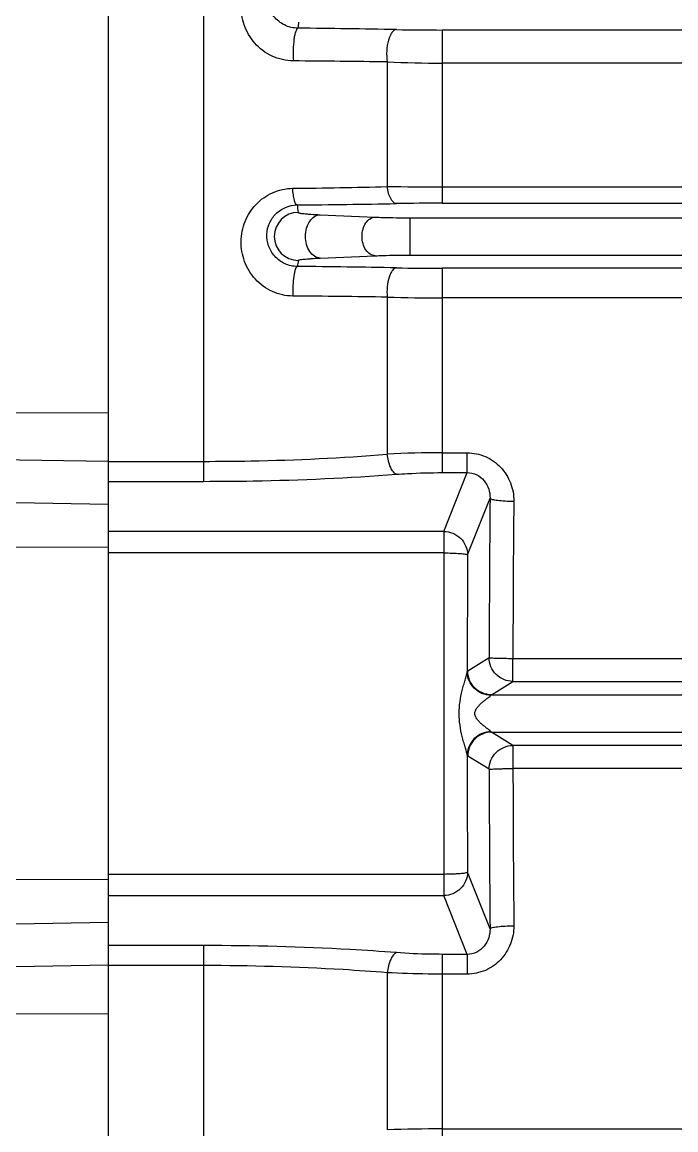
# Model space of a CAD drawing. Header units: millimetres. Extents: x -6 to 705, y -10 to 538.
# Drawn here: x 194.446 to 195.33, y 218.358 to 219.855 of the extents above; entities that cross this region are included whole.
import ezdxf

# ---------------------------------------------------------------- set-up
doc = ezdxf.new("R2010")
doc.units = ezdxf.units.MM

msp = doc.modelspace()

# ---------------------------------------------------------------- linework, layer by layer
at = {"color": 8, "linetype": 'Continuous', "lineweight": -3}
for p, q in [((194.5625, 221.6787), (194.5625, 216.5949)), ((194.6915, 220.9302), (194.6915, 219.2346)), ((199.2718, 219.8447), (195.014, 219.8447)), ((195.014, 219.8447), (195.014, 219.6106)), ((194.9396, 219.8016), (194.9396, 219.633)), ((199.2718, 219.8), (195.014, 219.8)), ((195.014, 219.6328), (199.2718, 219.6328)), ((195.014, 219.6106), (199.2718, 219.6106)), ((194.8492, 219.595), (194.9234, 219.5918)), ((194.9707, 219.5909), (199.3152, 219.5909)), ((194.9707, 219.5404), (194.9707, 219.5909)), ((194.8492, 219.5363), (194.9234, 219.5395)), ((194.9707, 219.5404), (199.3152, 219.5404)), ((199.2718, 219.5226), (195.014, 219.5226)), ((195.014, 219.5226), (195.014, 219.2464)), ((194.9396, 219.4837), (194.9396, 219.2713)), ((199.2718, 219.4825), (195.014, 219.4825)), ((194.5625, 219.3266), (194.0932, 219.3281)), ((194.5625, 219.2612), (194.0932, 219.2693)), ((194.5625, 219.2616), (194.6915, 219.2616)), ((195.014, 219.2731), (195.0475, 219.2731)), ((195.0475, 219.2464), (195.0475, 219.2731)), ((195.014, 219.2464), (195.0475, 219.2464)), ((195.0161, 219.167), (195.0475, 219.2464)), ((194.5625, 219.2346), (194.6915, 219.2346)), ((194.5625, 219.2035), (194.0932, 219.2116)), ((195.0482, 219.1353), (195.0786, 219.2118)), ((195.0161, 219.167), (194.5625, 219.167)), ((195.0161, 219.167), (195.0161, 218.6746)), ((194.5625, 219.1453), (194.0932, 219.1459)), ((195.0161, 219.1378), (194.5625, 219.1378)), ((195.0484, 218.9783), (195.0774, 218.9963)), ((195.1095, 218.9953), (195.9512, 218.9953)), ((195.1095, 218.9641), (195.1095, 218.9953)), ((195.0806, 218.946), (195.1095, 218.9641)), ((195.1095, 218.9641), (195.9512, 218.9641)), ((195.0799, 218.9454), (195.0806, 218.946)), ((195.0806, 218.946), (195.9592, 218.946)), ((195.0806, 218.8956), (195.9592, 218.8956)), ((195.1095, 218.8775), (195.0806, 218.8956)), ((195.9512, 218.8775), (195.1095, 218.8775)), ((195.1095, 218.8775), (195.1095, 218.8463)), ((195.0774, 218.8453), (195.0484, 218.8633)), ((195.9512, 218.8463), (195.1095, 218.8463)), ((195.0786, 218.6298), (195.0482, 218.7063)), ((194.5625, 218.6963), (194.0932, 218.6957)), ((194.5625, 218.7038), (195.0161, 218.7038)), ((194.5625, 218.6746), (195.0161, 218.6746)), ((195.0475, 218.5952), (195.0161, 218.6746)), ((194.5625, 218.6381), (194.0932, 218.63)), ((194.6915, 218.6071), (194.5625, 218.6071)), ((194.6915, 218.6071), (194.6915, 216.5926)), ((195.0475, 218.5952), (195.014, 218.5952)), ((195.014, 218.5952), (195.014, 218.319)), ((195.0475, 218.5952), (195.0475, 218.5685)), ((194.5625, 218.5804), (194.0932, 218.5723)), ((194.6915, 218.58), (194.5625, 218.58)), ((194.9396, 218.5703), (194.9396, 218.358)), ((195.0475, 218.5685), (195.014, 218.5685)), ((194.5625, 218.515), (194.0932, 218.5135)), ((195.014, 218.3592), (199.2718, 218.3592))]:
    msp.add_line(p, q, dxfattribs=at)
at = {"color": 1}
msp.add_circle((211.1234, 217.2284), 28.8225, dxfattribs=at)
at = {"color": 8, "linetype": 'Continuous', "lineweight": -3}
for centre, radius, start, end in [((195.4095, 219.7913), 0.5932, 173.8027, 174.5971), ((194.7106, 207.3091), 12.5385, 88.89664, 89.50476), ((195.0137, 223.1412), 3.2965, 268.9283, 270.0066), ((194.7068, 203.3463), 16.4569, 89.1893, 89.63054), ((195.0136, 221.524), 1.724, 267.539, 270.0136), ((194.7054, 229.2005), 9.5704, 270.63746, 271.40242), ((195.013, 230.1784), 10.5456, 269.60099, 270.00541), ((194.7048, 232.5211), 12.9134, 270.50186, 271.09709), ((196.121, 219.8049), 1.3179, 188.5847, 189.0283), ((195.0125, 216.4516), 3.159, 89.9717, 91.0968), ((194.8194, 219.5657), 0.0324, 90.0248, 269.9764), ((196.1566, 219.3209), 1.3539, 170.9754, 171.3288), ((194.7101, 206.4236), 13.1019, 88.94186, 89.52731), ((195.0137, 222.9607), 3.4381, 268.9725, 270.0063), ((194.7075, 204.4422), 15.0432, 89.116, 89.60161), ((195.0136, 221.7702), 2.2877, 268.1458, 270.0104), ((195.0121, 217.8447), 1.4285, 89.9212, 92.908), ((227.6749, 218.9222), 32.5976, 179.49098, 179.86962), ((226.7995, 218.9222), 31.6901, 179.48375, 179.86779), ((233.8865, 218.921), 38.8388, 179.68396, 179.91771), ((233.8437, 218.9204), 38.7961, 180.08216, 180.31617), ((227.7935, 218.9201), 32.7162, 180.13105, 180.50833), ((226.9162, 218.9201), 31.8067, 180.1329, 180.51554), ((195.0123, 216.1555), 2.2037, 89.9541, 91.8898)]:
    msp.add_arc(centre, radius, start, end, dxfattribs=at)
for points, knots in [([(194.8129, 219.8029), (194.803, 219.803), (194.7832, 219.8075), (194.7594, 219.8255), (194.7449, 219.8507), (194.7406, 219.8785), (194.7462, 219.9056), (194.7612, 219.9291), (194.7842, 219.9458), (194.8031, 219.9501), (194.8126, 219.9502)], [0, 0, 0, 0, 0.131214, 0.261781, 0.387767, 0.509651, 0.62964, 0.750049, 0.872976, 1, 1, 1, 1]), ([(194.8189, 219.8471), (194.8127, 219.8472), (194.8003, 219.8502), (194.786, 219.8617), (194.778, 219.8767), (194.7762, 219.8923), (194.7798, 219.9072), (194.7885, 219.9201), (194.8019, 219.9294), (194.813, 219.9319), (194.8187, 219.932)], [0, 0, 0, 0, 0.142689, 0.281627, 0.406409, 0.522, 0.63458, 0.74902, 0.869545, 1, 1, 1, 1]), ([(194.8189, 219.8471), (194.8183, 219.847), (194.817, 219.8455), (194.8158, 219.8425), (194.8145, 219.8379), (194.8132, 219.8296), (194.8123, 219.8178), (194.8125, 219.8079), (194.8129, 219.8029)], [0, 0, 0, 0, 0.043015, 0.115879, 0.22031, 0.351805, 0.668774, 1, 1, 1, 1]), ([(194.952, 219.8453), (194.9496, 219.845), (194.9461, 219.8418), (194.9432, 219.8364), (194.9403, 219.8282), (194.9386, 219.8164), (194.9389, 219.8066), (194.9396, 219.8016)], [0, 0, 0, 0, 0.151054, 0.258938, 0.38744, 0.687439, 1, 1, 1, 1]), ([(194.952, 219.6101), (194.9486, 219.6104), (194.9442, 219.6161), (194.9412, 219.6243), (194.94, 219.63), (194.9396, 219.633)], [0, 0, 0, 0, 0.374726, 0.662283, 1, 1, 1, 1]), ([(194.8121, 219.4851), (194.8027, 219.4851), (194.7836, 219.4894), (194.7601, 219.5065), (194.7453, 219.5311), (194.7405, 219.5591), (194.746, 219.5865), (194.7611, 219.6101), (194.784, 219.6265), (194.8026, 219.6306), (194.8118, 219.6307)], [0, 0, 0, 0, 0.127286, 0.255318, 0.381669, 0.505895, 0.628847, 0.751583, 0.875006, 1, 1, 1, 1]), ([(194.8179, 219.6082), (194.817, 219.6084), (194.8153, 219.6108), (194.8139, 219.6154), (194.8126, 219.6225), (194.8121, 219.6278), (194.8118, 219.6307)], [0, 0, 0, 0, 0.113776, 0.324862, 0.628667, 1, 1, 1, 1]), ([(194.8181, 219.525), (194.8125, 219.5251), (194.801, 219.5276), (194.787, 219.5379), (194.7784, 219.5525), (194.776, 219.5686), (194.7797, 219.5839), (194.7886, 219.5969), (194.8019, 219.6058), (194.8125, 219.6081), (194.8179, 219.6082)], [0, 0, 0, 0, 0.131982, 0.266009, 0.394198, 0.516221, 0.635158, 0.753972, 0.874931, 1, 1, 1, 1]), ([(194.8194, 219.5981), (194.8195, 219.5979), (194.8203, 219.5975), (194.8217, 219.5972), (194.8242, 219.5968), (194.8275, 219.5964), (194.8318, 219.596), (194.8391, 219.5955), (194.845, 219.5952), (194.8492, 219.595)], [0, 0, 0, 0, 0.023081, 0.074655, 0.156631, 0.268763, 0.410371, 0.580435, 1, 1, 1, 1]), ([(194.8492, 219.5363), (194.8465, 219.5365), (194.8408, 219.5384), (194.8343, 219.5453), (194.8301, 219.5548), (194.8287, 219.5657), (194.8301, 219.5766), (194.8343, 219.586), (194.8408, 219.5929), (194.8465, 219.5949), (194.8492, 219.595)], [0, 0, 0, 0, 0.104558, 0.222481, 0.356222, 0.5, 0.643778, 0.777519, 0.895442, 1, 1, 1, 1]), ([(194.9234, 219.5395), (194.921, 219.5396), (194.9159, 219.5414), (194.9102, 219.5475), (194.9065, 219.556), (194.9052, 219.5657), (194.9065, 219.5754), (194.9102, 219.5838), (194.9159, 219.5899), (194.921, 219.5917), (194.9234, 219.5918)], [0, 0, 0, 0, 0.104499, 0.222408, 0.356181, 0.500013, 0.643843, 0.777607, 0.895506, 1, 1, 1, 1]), ([(194.9234, 219.5918), (194.9268, 219.5916), (194.9425, 219.5911), (194.9583, 219.5909), (194.9707, 219.5909)], [0, 0, 0, 0, 0.214893, 1, 1, 1, 1]), ([(194.8194, 219.5332), (194.8195, 219.5335), (194.8203, 219.5338), (194.8217, 219.5342), (194.8242, 219.5346), (194.8275, 219.535), (194.8318, 219.5353), (194.8391, 219.5359), (194.845, 219.5362), (194.8492, 219.5363)], [0, 0, 0, 0, 0.023088, 0.074654, 0.156628, 0.268763, 0.410369, 0.580431, 1, 1, 1, 1]), ([(194.9234, 219.5395), (194.9268, 219.5397), (194.9425, 219.5402), (194.9583, 219.5404), (194.9707, 219.5404)], [0, 0, 0, 0, 0.214894, 1, 1, 1, 1]), ([(194.8181, 219.525), (194.8176, 219.5249), (194.8164, 219.5236), (194.8146, 219.5193), (194.813, 219.5109), (194.812, 219.4989), (194.8119, 219.4898), (194.8121, 219.4851)], [0, 0, 0, 0, 0.042064, 0.112565, 0.341481, 0.656336, 1, 1, 1, 1]), ([(194.952, 219.5232), (194.9499, 219.523), (194.9467, 219.5202), (194.944, 219.5154), (194.9413, 219.5082), (194.9394, 219.4974), (194.9392, 219.4883), (194.9396, 219.4837)], [0, 0, 0, 0, 0.148423, 0.25368, 0.379513, 0.677802, 1, 1, 1, 1]), ([(194.6915, 219.2616), (194.7127, 219.2616), (194.7955, 219.2624), (194.8783, 219.2663), (194.9396, 219.2713)], [0, 0, 0, 0, 0.256689, 1, 1, 1, 1]), ([(194.952, 219.2441), (194.9504, 219.2447), (194.9473, 219.2476), (194.9423, 219.2566), (194.9403, 219.2652), (194.9396, 219.2713)], [0, 0, 0, 0, 0.167264, 0.396211, 1, 1, 1, 1]), ([(195.0475, 219.2731), (195.0559, 219.2731), (195.073, 219.2697), (195.0941, 219.2548), (195.1078, 219.233), (195.1108, 219.2161), (195.1107, 219.2077)], [0, 0, 0, 0, 0.250939, 0.501174, 0.750666, 1, 1, 1, 1]), ([(194.6915, 219.2346), (194.7138, 219.2346), (194.8007, 219.2353), (194.8876, 219.2392), (194.952, 219.2441)], [0, 0, 0, 0, 0.256665, 1, 1, 1, 1]), ([(194.952, 219.2441), (194.957, 219.2445), (194.9776, 219.2458), (194.9983, 219.2464), (195.014, 219.2464)], [0, 0, 0, 0, 0.240751, 1, 1, 1, 1]), ([(195.0475, 219.2464), (195.052, 219.2464), (195.061, 219.2444), (195.0714, 219.236), (195.0775, 219.2244), (195.0787, 219.2159), (195.0786, 219.2118)], [0, 0, 0, 0, 0.258689, 0.511825, 0.757734, 1, 1, 1, 1]), ([(195.0786, 219.2118), (195.0788, 219.2114), (195.0799, 219.2108), (195.0819, 219.2101), (195.085, 219.2095), (195.0908, 219.2087), (195.0995, 219.208), (195.1068, 219.2077), (195.1107, 219.2077)], [0, 0, 0, 0, 0.037973, 0.105319, 0.202186, 0.326174, 0.638897, 1, 1, 1, 1]), ([(195.0161, 219.167), (195.0202, 219.167), (195.0286, 219.1653), (195.0392, 219.1582), (195.0464, 219.1477), (195.0482, 219.1394), (195.0482, 219.1353)], [0, 0, 0, 0, 0.251068, 0.502076, 0.751874, 1, 1, 1, 1]), ([(195.0161, 219.1378), (195.02, 219.1379), (195.0273, 219.1376), (195.037, 219.1371), (195.0436, 219.1366), (195.0469, 219.1358), (195.0479, 219.1355), (195.0482, 219.1353)], [0, 0, 0, 0, 0.365123, 0.679831, 0.901058, 0.96725, 1, 1, 1, 1]), ([(195.0774, 218.9963), (195.0777, 218.9964), (195.0787, 218.9961), (195.0808, 218.9959), (195.0838, 218.9957), (195.0878, 218.9956), (195.0925, 218.9955), (195.0999, 218.9954), (195.1056, 218.9952), (195.1095, 218.9953)], [0, 0, 0, 0, 0.030761, 0.095837, 0.192441, 0.31709, 0.465653, 0.633067, 1, 1, 1, 1]), ([(195.1095, 218.9641), (195.1054, 218.9641), (195.0969, 218.9658), (195.0862, 218.973), (195.0791, 218.9837), (195.0774, 218.9922), (195.0774, 218.9963)], [0, 0, 0, 0, 0.249726, 0.499758, 0.749931, 1, 1, 1, 1]), ([(195.0477, 218.8648), (195.0475, 218.8664), (195.0465, 218.87), (195.0448, 218.8758), (195.0429, 218.8825), (195.0403, 218.8922), (195.0377, 218.905), (195.0364, 218.9208), (195.0377, 218.9366), (195.0403, 218.9494), (195.0429, 218.9591), (195.0448, 218.9658), (195.0465, 218.9716), (195.0475, 218.9752), (195.0477, 218.9768)], [0, 0, 0, 0, 0.042051, 0.097565, 0.159443, 0.22479, 0.360831, 0.500011, 0.639182, 0.775202, 0.840543, 0.902428, 0.957946, 1, 1, 1, 1]), ([(195.0477, 218.9768), (195.0478, 218.9772), (195.048, 218.9777), (195.0483, 218.9782), (195.0484, 218.9783)], [0, 0, 0, 0, 0.630609, 1, 1, 1, 1]), ([(195.0799, 218.9454), (195.0757, 218.9455), (195.0674, 218.9472), (195.0568, 218.9542), (195.0496, 218.9645), (195.0478, 218.9728), (195.0477, 218.9768)], [0, 0, 0, 0, 0.252211, 0.503863, 0.753266, 1, 1, 1, 1]), ([(195.0806, 218.946), (195.0764, 218.9461), (195.068, 218.9478), (195.0573, 218.9549), (195.0501, 218.9656), (195.0484, 218.9741), (195.0484, 218.9783)], [0, 0, 0, 0, 0.249726, 0.499758, 0.749931, 1, 1, 1, 1]), ([(195.0799, 218.8962), (195.0794, 218.8968), (195.078, 218.898), (195.0754, 218.9), (195.0722, 218.9024), (195.0688, 218.9051), (195.0653, 218.9082), (195.062, 218.9117), (195.059, 218.9157), (195.0577, 218.9208), (195.059, 218.9259), (195.062, 218.93), (195.0653, 218.9334), (195.0688, 218.9365), (195.0722, 218.9392), (195.0754, 218.9416), (195.078, 218.9436), (195.0794, 218.9448), (195.0799, 218.9454)], [0, 0, 0, 0, 0.032961, 0.083642, 0.144101, 0.209823, 0.278891, 0.350771, 0.424523, 0.500117, 0.575499, 0.649289, 0.721046, 0.790161, 0.855887, 0.916367, 0.967046, 1, 1, 1, 1]), ([(195.0799, 218.8962), (195.0757, 218.8961), (195.0674, 218.8944), (195.0568, 218.8874), (195.0496, 218.8771), (195.0478, 218.8688), (195.0477, 218.8648)], [0, 0, 0, 0, 0.25221, 0.50386, 0.753264, 1, 1, 1, 1]), ([(195.0806, 218.8956), (195.0764, 218.8955), (195.068, 218.8938), (195.0573, 218.8867), (195.0501, 218.876), (195.0484, 218.8675), (195.0484, 218.8633)], [0, 0, 0, 0, 0.249726, 0.499758, 0.749931, 1, 1, 1, 1]), ([(195.0806, 218.8956), (195.0805, 218.8956), (195.0802, 218.8957), (195.08, 218.896), (195.0799, 218.8962)], [0, 0, 0, 0, 0.20466, 1, 1, 1, 1]), ([(195.0774, 218.8453), (195.0774, 218.8494), (195.0791, 218.8579), (195.0862, 218.8686), (195.0969, 218.8758), (195.1054, 218.8775), (195.1095, 218.8775)], [0, 0, 0, 0, 0.250069, 0.500242, 0.750274, 1, 1, 1, 1]), ([(195.0484, 218.8633), (195.0483, 218.8634), (195.048, 218.8639), (195.0478, 218.8645), (195.0477, 218.8648)], [0, 0, 0, 0, 0.369302, 1, 1, 1, 1]), ([(195.0774, 218.8453), (195.0777, 218.8454), (195.0787, 218.8455), (195.0808, 218.8457), (195.0838, 218.8458), (195.0878, 218.846), (195.0925, 218.8461), (195.0999, 218.8463), (195.1056, 218.8463), (195.1095, 218.8463)], [0, 0, 0, 0, 0.031178, 0.095961, 0.192446, 0.317065, 0.465621, 0.633034, 1, 1, 1, 1]), ([(195.0161, 218.7038), (195.02, 218.7038), (195.0257, 218.7039), (195.0331, 218.7043), (195.0378, 218.7046), (195.0418, 218.7049), (195.0449, 218.7053), (195.0469, 218.7058), (195.048, 218.7061), (195.0482, 218.7063)], [0, 0, 0, 0, 0.364985, 0.531603, 0.679591, 0.803953, 0.900622, 0.966294, 1, 1, 1, 1]), ([(195.0482, 218.7063), (195.0482, 218.7022), (195.0464, 218.6939), (195.0392, 218.6834), (195.0286, 218.6763), (195.0202, 218.6746), (195.0161, 218.6746)], [0, 0, 0, 0, 0.248126, 0.497924, 0.748932, 1, 1, 1, 1]), ([(195.1107, 218.6339), (195.1108, 218.6255), (195.1078, 218.6086), (195.0941, 218.5868), (195.073, 218.5719), (195.0559, 218.5685), (195.0475, 218.5685)], [0, 0, 0, 0, 0.249327, 0.498816, 0.749054, 1, 1, 1, 1]), ([(195.0786, 218.6298), (195.0787, 218.6257), (195.0775, 218.6172), (195.0714, 218.6056), (195.061, 218.5972), (195.052, 218.5952), (195.0475, 218.5952)], [0, 0, 0, 0, 0.24226, 0.488165, 0.741303, 1, 1, 1, 1]), ([(195.0786, 218.6298), (195.0788, 218.6302), (195.0799, 218.6308), (195.0819, 218.6315), (195.085, 218.6321), (195.0908, 218.6329), (195.0995, 218.6336), (195.1068, 218.6339), (195.1107, 218.6339)], [0, 0, 0, 0, 0.037973, 0.10532, 0.202187, 0.326175, 0.638898, 1, 1, 1, 1]), ([(194.952, 218.5975), (194.9311, 218.5991), (194.8444, 218.6048), (194.7575, 218.6071), (194.6915, 218.6071)], [0, 0, 0, 0, 0.240754, 1, 1, 1, 1]), ([(194.952, 218.5975), (194.9504, 218.5969), (194.9473, 218.594), (194.9423, 218.585), (194.9403, 218.5765), (194.9396, 218.5703)], [0, 0, 0, 0, 0.167259, 0.396202, 1, 1, 1, 1]), ([(195.014, 218.5952), (195.0087, 218.5952), (194.988, 218.5954), (194.9673, 218.5963), (194.952, 218.5975)], [0, 0, 0, 0, 0.256681, 1, 1, 1, 1]), ([(194.9396, 218.5703), (194.9197, 218.5719), (194.8371, 218.5777), (194.7543, 218.58), (194.6915, 218.58)], [0, 0, 0, 0, 0.240732, 1, 1, 1, 1]), ([(195.014, 218.5685), (195.0077, 218.5685), (194.9828, 218.5686), (194.958, 218.5694), (194.9396, 218.5703)], [0, 0, 0, 0, 0.256563, 1, 1, 1, 1])]:
    msp.add_open_spline(points, degree=3, knots=knots, dxfattribs=at)

doc.saveas('drawing.dxf')
